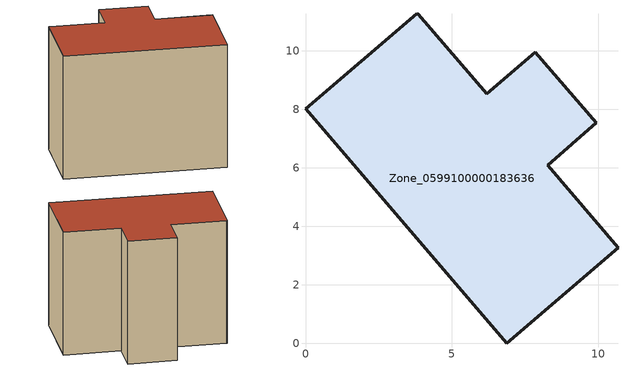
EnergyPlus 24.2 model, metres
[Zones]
Zone_0599100000183636
 floor ground (C_G): 3.8,11.28 3.85,11.24 6.19,8.53 7.85,9.96 9.94,7.54 8.27,6.1 10.68,3.28 6.87,0 0,8.02 z0.14
 wall outside (C_F): 6.87,0 10.68,3.28 8.27,6.1 9.94,7.54 7.85,9.96 6.19,8.53 3.85,11.24 3.8,11.28 0,8.02 6.87,0 z0.14:8.53
 roof outside (C_R): 3.85,11.24 3.8,11.28 0,8.02 6.87,0 10.68,3.28 8.27,6.1 9.94,7.54 7.85,9.96 6.19,8.53 z8.53
[BUILDING]
Pand.0599100000183636: North Axis=0; Terrain=City; Loads Convergence Tolerance Value=0.04; Temperature Convergence Tolerance Value=0.4; Solar Distribution=FullExterior; Maximum Number of Warmup Days=25; Minimum Number of Warmup Days=1
[Site:Location]
Rotterdam.The.Hague.AP_ZH_NLD Design_Conditions: Latitude=51.96; Longitude=4.45; Time Zone=1; Elevation=-4.5
[SITE:GROUNDTEMPERATURE:BUILDINGSURFACE]
18, 18, 18, 18, 18, 18, 18, 18, 18, 18, 18, 18
[MATERIAL] Thermal Absorptance=0.9; Solar Absorptance=0.7; Visible Absorptance=0.7
Name | Roughness | Thickness | Conductivity | Density | Specific Heat
G.TC.1975-1991 | MediumSmooth | 0.15 | 0.288461 | 540 | 1210
F.TC.1975-1991 | Rough | 0.3 | 0.230769 | 1920 | 840
R.TC.1975-1991 | MediumRough | 0.2 | 0.153846 | 1500 | 1000
[CONSTRUCTION]
C_G: G.TC.1975-1991
C_F: F.TC.1975-1991
C_R: R.TC.1975-1991
[ZONE]
Zone_0599100000183636: Type=1; Multiplier=1; Ceiling Height=Autocalculate; Volume=Autocalculate; Floor Area=autocalculate; Part of Total Floor Area=Yes
[ZONEINFILTRATION:DESIGNFLOWRATE]
Infil_Zone_0599100000183636: Zone or ZoneList or Space or SpaceList=Zone_0599100000183636; Schedule=AlwaysOn; Design Flow Rate Calculation Method=Flow/Area; Flow Rate per Floor Area=0.003; Constant Term Coefficient=1; Temperature Term Coefficient=0; Velocity Term Coefficient=0; Velocity Squared Term Coefficient=0
[HVACTEMPLATE:ZONE:IDEALLOADSAIRSYSTEM]
Zone_0599100000183636: Maximum Heating Supply Air Temperature=50; Minimum Cooling Supply Air Temperature=13; Maximum Heating Supply Air Humidity Ratio=0.0156; Minimum Cooling Supply Air Humidity Ratio=0.0077; Heating Limit=NoLimit; Cooling Limit=NoLimit; Dehumidification Control Type=ConstantSensibleHeatRatio; Cooling Sensible Heat Ratio=0.7; Dehumidification Setpoint=60; Humidification Control Type=None; Humidification Setpoint=30; Outdoor Air Method=None; Outdoor Air Flow Rate per Person=0.00944; Outdoor Air Flow Rate per Zone Floor Area=0; Outdoor Air Flow Rate per Zone=0; Demand Controlled Ventilation Type=None; Outdoor Air Economizer Type=NoEconomizer; Heat Recovery Type=None; Sensible Heat Recovery Effectiveness=0.7; Latent Heat Recovery Effectiveness=0.65
[ZONECONTROL:THERMOSTAT]
ThermostatControl_Zone_0599100000183636: Zone or ZoneList=Zone_0599100000183636; Control Type Schedule=DualSetpointControlType; Control 1=Thermostat_Zone_0599100000183636; Temperature Difference Between Cutout And Setpoint=0
[THERMOSTATSETPOINT:DUALSETPOINT]
Thermostat_Zone_0599100000183636: Heating Setpoint Temperature Schedule=HeatingSetpoint_Zone_0599100000183636; Cooling Setpoint Temperature Schedule=CoolingSetpoint_Zone_0599100000183636
[SCHEDULE:COMPACT]
HeatingSetpoint_Zone_0599100000183636: Through: 12/31, For: AllDays, Until: 24:00, 21
CoolingSetpoint_Zone_0599100000183636: Through: 12/31, For: AllDays, Until: 24:00, 24
DualSetpointControlType: Through: 12/31, For: AllDays, Until: 24:00, 4
AlwaysOn: Through: 12/31, For: AllDays, Until: 24:00, 1
